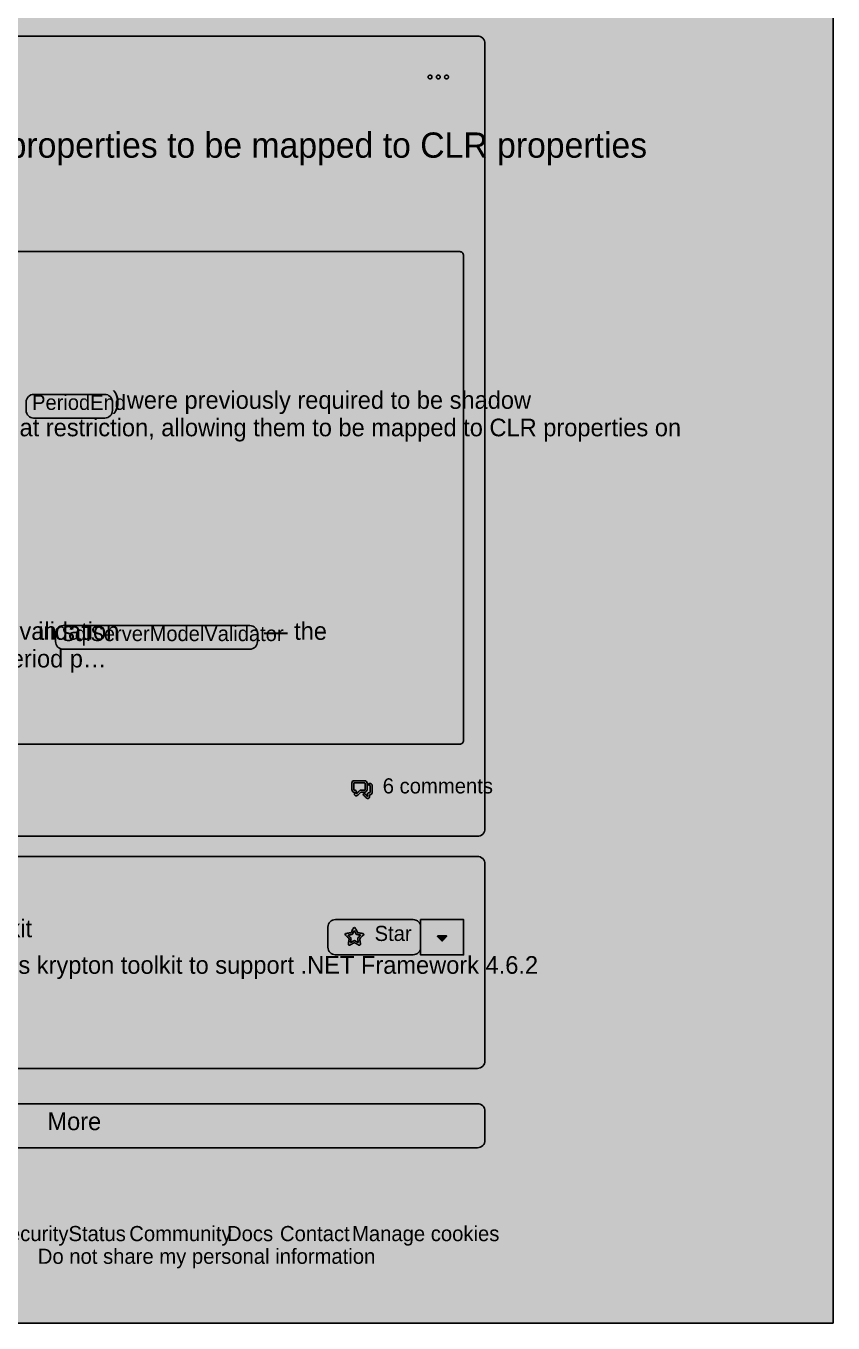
# Model space of a CAD drawing. Extents: x 0 to 2255, y 0 to 8703.
# Drawn here: x 640 to 1280, y 0 to 1029 of the extents above; entities that cross this region are included whole.
import ezdxf

# ---------------------------------------------------------------- set-up
doc = ezdxf.new("R2010")
doc.units = 0

msp = doc.modelspace()

# ---------------------------------------------------------------- hatches: boundary and pattern name
at = {"true_color": 0x0d1117}
for points in [[(0, 8703), (1280, 8703), (1280, 0.4), (0, 0.4)], [(0, 8639), (1280, 8639), (1280, 0.4), (0, 0.4)], [(350, 1021), (998, 1021), (998, 1021), (999.2, 1020.9), (1000.3, 1020.5), (1001.4, 1020), (1002.3, 1019.2), (1003, 1018.3), (1003.6, 1017.3), (1003.9, 1016.2), (1004, 1015), (1004, 392.4), (1004, 392.4), (1003.9, 391.3), (1003.6, 390.1), (1003, 389.1), (1002.3, 388.2), (1001.4, 387.4), (1000.3, 386.9), (999.2, 386.6), (998, 386.4), (350, 386.4), (350, 386.4), (348.8, 386.6), (347.7, 386.9), (346.7, 387.4), (345.8, 388.2), (345, 389.1), (344.5, 390.1), (344.1, 391.3), (344, 392.4), (344, 1015), (344, 1015), (344.1, 1016.2), (344.5, 1017.3), (345, 1018.3), (345.8, 1019.2), (346.7, 1020), (347.7, 1020.5), (348.8, 1020.9), (350, 1021)], [(350, 370.4), (998, 370.4), (998, 370.4), (999.2, 370.3), (1000.3, 370), (1001.4, 369.4), (1002.3, 368.7), (1003, 367.8), (1003.6, 366.7), (1003.9, 365.6), (1004, 364.4), (1004, 208.4), (1004, 208.4), (1003.9, 207.3), (1003.6, 206.1), (1003, 205.1), (1002.3, 204.2), (1001.4, 203.4), (1000.3, 202.9), (999.2, 202.6), (998, 202.4), (350, 202.4), (350, 202.4), (348.8, 202.6), (347.7, 202.9), (346.7, 203.4), (345.8, 204.2), (345, 205.1), (344.5, 206.1), (344.1, 207.3), (344, 208.4), (344, 364.4), (344, 364.4), (344.1, 365.6), (344.5, 366.7), (345, 367.8), (345.8, 368.7), (346.7, 369.4), (347.7, 370), (348.8, 370.3), (350, 370.4)]]:
    msp.add_hatch(color=256, dxfattribs=at).paths.add_polyline_path(points, flags=0)
at = {"true_color": 0x010409}
for points in [[(0, 8639), (1280, 8639), (1280, 0.4), (0, 0.4)], [(350, 174.4), (998, 174.4), (998, 174.4), (999.2, 174.3), (1000.3, 174), (1001.4, 173.4), (1002.3, 172.7), (1003, 171.8), (1003.6, 170.7), (1003.9, 169.6), (1004, 168.4), (1004, 145.4), (1004, 145.4), (1003.9, 144.3), (1003.6, 143.1), (1003, 142.1), (1002.3, 141.2), (1001.4, 140.4), (1000.3, 139.9), (999.2, 139.6), (998, 139.4), (350, 139.4), (350, 139.4), (348.8, 139.6), (347.7, 139.9), (346.7, 140.4), (345.8, 141.2), (345, 142.1), (344.5, 143.1), (344.1, 144.3), (344, 145.4), (344, 168.4), (344, 168.4), (344.1, 169.6), (344.5, 170.7), (345, 171.8), (345.8, 172.7), (346.7, 173.4), (347.7, 174), (348.8, 174.3), (350, 174.4)]]:
    msp.add_hatch(color=256, dxfattribs=at).paths.add_polyline_path(points, flags=0)
at = {"true_color": 0x9198a1}
h = msp.add_hatch(color=256, dxfattribs=at)
h.paths.add_polyline_path([(967, 987), (967.2, 987), (967.3, 987), (967.5, 987), (967.6, 987.1), (967.7, 987.2), (967.9, 987.2), (968, 987.3), (968.1, 987.4), (968.2, 987.5), (968.3, 987.7), (968.4, 987.8), (968.4, 987.9), (968.5, 988), (968.5, 988.2), (968.5, 988.3), (968.5, 988.5), (968.5, 988.6), (968.5, 988.8), (968.5, 988.9), (968.4, 989.1), (968.4, 989.2), (968.3, 989.3), (968.2, 989.4), (968.1, 989.5), (968, 989.6), (967.9, 989.7), (967.7, 989.8), (967.6, 989.9), (967.5, 989.9), (967.3, 990), (967.2, 990), (967, 990), (966.9, 990), (966.7, 990), (966.6, 989.9), (966.5, 989.9), (966.3, 989.8), (966.2, 989.7), (966.1, 989.6), (966, 989.5), (965.9, 989.4), (965.8, 989.3), (965.7, 989.2), (965.6, 989.1), (965.6, 988.9), (965.6, 988.8), (965.5, 988.6), (965.5, 988.5), (965.5, 988.3), (965.6, 988.2), (965.6, 988), (965.6, 987.9), (965.7, 987.8), (965.8, 987.7), (965.9, 987.5), (966, 987.4), (966.1, 987.3), (966.2, 987.2), (966.3, 987.2), (966.5, 987.1), (966.6, 987), (966.7, 987), (966.9, 987), (967, 987)], flags=0)
h.paths.add_polyline_path([(960.5, 987), (960.7, 987), (960.8, 987), (961, 987), (961.1, 987.1), (961.2, 987.2), (961.4, 987.2), (961.5, 987.3), (961.6, 987.4), (961.7, 987.5), (961.8, 987.7), (961.9, 987.8), (961.9, 987.9), (962, 988), (962, 988.2), (962, 988.3), (962, 988.5), (962, 988.6), (962, 988.8), (962, 988.9), (961.9, 989.1), (961.9, 989.2), (961.8, 989.3), (961.7, 989.4), (961.6, 989.5), (961.5, 989.6), (961.4, 989.7), (961.2, 989.8), (961.1, 989.9), (961, 989.9), (960.8, 990), (960.7, 990), (960.5, 990), (960.4, 990), (960.2, 990), (960.1, 989.9), (960, 989.9), (959.8, 989.8), (959.7, 989.7), (959.6, 989.6), (959.5, 989.5), (959.4, 989.4), (959.3, 989.3), (959.2, 989.2), (959.1, 989.1), (959.1, 988.9), (959.1, 988.8), (959, 988.6), (959, 988.5), (959, 988.3), (959.1, 988.2), (959.1, 988), (959.1, 987.9), (959.2, 987.8), (959.3, 987.7), (959.4, 987.5), (959.5, 987.4), (959.6, 987.3), (959.7, 987.2), (959.8, 987.2), (960, 987.1), (960.1, 987), (960.2, 987), (960.4, 987), (960.5, 987)], flags=0)
h.paths.add_polyline_path([(973.5, 987), (973.7, 987), (973.8, 987), (974, 987), (974.1, 987.1), (974.2, 987.2), (974.4, 987.2), (974.5, 987.3), (974.6, 987.4), (974.7, 987.5), (974.8, 987.7), (974.9, 987.8), (974.9, 987.9), (975, 988), (975, 988.2), (975, 988.3), (975, 988.5), (975, 988.6), (975, 988.8), (975, 988.9), (974.9, 989.1), (974.9, 989.2), (974.8, 989.3), (974.7, 989.4), (974.6, 989.5), (974.5, 989.6), (974.4, 989.7), (974.2, 989.8), (974.1, 989.9), (974, 989.9), (973.8, 990), (973.7, 990), (973.5, 990), (973.4, 990), (973.2, 990), (973.1, 989.9), (973, 989.9), (972.8, 989.8), (972.7, 989.7), (972.6, 989.6), (972.5, 989.5), (972.4, 989.4), (972.3, 989.3), (972.2, 989.2), (972.1, 989.1), (972.1, 988.9), (972.1, 988.8), (972, 988.6), (972, 988.5), (972, 988.3), (972.1, 988.2), (972.1, 988), (972.1, 987.9), (972.2, 987.8), (972.3, 987.7), (972.4, 987.5), (972.5, 987.4), (972.6, 987.3), (972.7, 987.2), (972.8, 987.2), (973, 987.1), (973.1, 987), (973.2, 987), (973.4, 987), (973.5, 987)], flags=0)
at = {"true_color": 0x151b23}
msp.add_hatch(color=256, dxfattribs=at).paths.add_polyline_path([(364, 850), (984, 850), (984, 850), (984.6, 849.9), (985.2, 849.8), (985.7, 849.5), (986.2, 849.1), (986.5, 848.7), (986.8, 848.1), (987, 847.6), (987, 847), (987, 462.4), (987, 462.4), (987, 461.9), (986.8, 461.3), (986.5, 460.8), (986.2, 460.3), (985.7, 459.9), (985.2, 459.7), (984.6, 459.5), (984, 459.4), (364, 459.4), (364, 459.4), (363.4, 459.5), (362.9, 459.7), (362.3, 459.9), (361.9, 460.3), (361.5, 460.8), (361.2, 461.3), (361.1, 461.9), (361, 462.4), (361, 847), (361, 847), (361.1, 847.6), (361.2, 848.1), (361.5, 848.7), (361.9, 849.1), (362.3, 849.5), (362.9, 849.8), (363.4, 849.9), (364, 850)], flags=0)
at = {"true_color": 0x656c76}
for points in [[(646.2, 736.8), (702.6, 736.8), (702.6, 736.8), (703.8, 736.7), (704.9, 736.4), (705.9, 735.8), (706.9, 735.1), (707.6, 734.1), (708.2, 733.1), (708.5, 732), (708.6, 730.8), (708.6, 724.1), (708.6, 724.1), (708.5, 722.9), (708.2, 721.8), (707.6, 720.7), (706.9, 719.8), (705.9, 719.1), (704.9, 718.5), (703.8, 718.2), (702.6, 718.1), (646.2, 718.1), (646.2, 718.1), (645, 718.2), (643.9, 718.5), (642.9, 719.1), (642, 719.8), (641.2, 720.7), (640.7, 721.8), (640.3, 722.9), (640.2, 724.1), (640.2, 730.8), (640.2, 730.8), (640.3, 732), (640.7, 733.1), (641.2, 734.1), (642, 735.1), (642.9, 735.8), (643.9, 736.4), (645, 736.7), (646.2, 736.8)], [(669.6, 553.5), (817.6, 553.5), (817.6, 553.5), (818.7, 553.4), (819.9, 553.1), (820.9, 552.5), (821.8, 551.8), (822.6, 550.9), (823.1, 549.8), (823.4, 548.7), (823.6, 547.5), (823.6, 540.8), (823.6, 540.8), (823.4, 539.6), (823.1, 538.5), (822.6, 537.4), (821.8, 536.5), (820.9, 535.8), (819.9, 535.2), (818.7, 534.9), (817.6, 534.8), (669.6, 534.8), (669.6, 534.8), (668.4, 534.9), (667.3, 535.2), (666.2, 535.8), (665.3, 536.5), (664.6, 537.4), (664, 538.5), (663.7, 539.6), (663.6, 540.8), (663.6, 547.5), (663.6, 547.5), (663.7, 548.7), (664, 549.8), (664.6, 550.9), (665.3, 551.8), (666.2, 552.5), (667.3, 553.1), (668.4, 553.4), (669.6, 553.5)]]:
    msp.add_hatch(color=256, dxfattribs=at).paths.add_polyline_path(points, flags=0)
at = {"true_color": 0x9198a1}
h = msp.add_hatch(color=256, dxfattribs=at)
h.paths.add_polyline_path([(900.3, 430.4), (900.9, 430.4), (901.6, 430.4), (902.3, 430.4), (902.9, 430.4), (903.6, 430.4), (904.3, 430.4), (904.9, 430.4), (905.6, 430.4), (906.2, 430.4), (906.9, 430.4), (907.6, 430.4), (908.2, 430.4), (908.9, 430.4), (909.5, 430.3), (910.1, 429.9), (910.4, 429.3), (910.5, 428.6), (910.5, 428), (910.5, 427.3), (910.5, 426.6), (910.5, 426), (910.5, 425.3), (910.5, 424.6), (910.5, 424), (910.5, 423.3), (910.4, 422.7), (910.1, 422.1), (909.6, 421.7), (909, 421.5), (908.3, 421.4), (907.7, 421.4), (907, 421.4), (906.3, 421.4), (905.7, 421.4), (905.2, 421), (904.7, 420.6), (904.2, 420.1), (903.8, 419.6), (903.3, 419.1), (902.8, 418.7), (902.2, 418.5), (901.5, 418.5), (901, 418.8), (900.6, 419.4), (900.5, 420.1), (900.5, 420.7), (900.5, 421.4), (899.9, 421.5), (899.3, 421.7), (898.8, 422.2), (898.6, 422.8), (898.5, 423.5), (898.5, 424.1), (898.5, 424.8), (898.5, 425.5), (898.5, 426.1), (898.5, 426.8), (898.5, 427.4), (898.5, 428.1), (898.5, 428.8), (898.7, 429.4), (899.1, 430), (899.6, 430.3), (900.3, 430.4)], flags=0)
h.paths.add_polyline_path([(900, 428.7), (900, 428.2), (900, 427.6), (900, 427.1), (900, 426.6), (900, 426.1), (900, 425.6), (900, 425), (900, 424.5), (900, 424), (900, 423.5), (900.1, 423), (900.6, 422.9), (901.2, 422.9), (901.7, 422.8), (902, 422.4), (902, 421.9), (902, 421.4), (902, 420.9), (902, 420.4), (902.1, 420.1), (902.5, 420.5), (902.9, 420.9), (903.2, 421.2), (903.6, 421.6), (904, 422), (904.3, 422.3), (904.7, 422.7), (905.2, 422.9), (905.7, 422.9), (906.2, 422.9), (906.7, 422.9), (907.3, 422.9), (907.8, 422.9), (908.3, 422.9), (908.8, 422.9), (909, 423.4), (909, 423.9), (909, 424.4), (909, 424.9), (909, 425.5), (909, 426), (909, 426.5), (909, 427), (909, 427.5), (909, 428.1), (909, 428.6), (908.7, 428.9), (908.2, 428.9), (907.7, 428.9), (907.2, 428.9), (906.7, 428.9), (906.1, 428.9), (905.6, 428.9), (905.1, 428.9), (904.6, 428.9), (904, 428.9), (903.5, 428.9), (903, 428.9), (902.5, 428.9), (902, 428.9), (901.4, 428.9), (900.9, 428.9), (900.4, 428.9), (900, 428.7)], flags=0)
h.paths.add_polyline_path([(913, 426.7), (912.5, 426.9), (911.9, 427), (911.6, 427.4), (911.6, 428), (912.1, 428.4), (912.7, 428.4), (913.3, 428.4), (913.8, 428.1), (914.2, 427.6), (914.5, 427.1), (914.5, 426.5), (914.5, 425.9), (914.5, 425.3), (914.5, 424.6), (914.5, 424), (914.5, 423.4), (914.5, 422.8), (914.5, 422.2), (914.5, 421.6), (914.5, 421), (914.3, 420.4), (914, 419.9), (913.5, 419.6), (912.9, 419.4), (912.5, 419.2), (912.5, 418.6), (912.5, 418), (912.4, 417.4), (912.1, 416.9), (911.6, 416.5), (911, 416.4), (910.4, 416.6), (909.9, 417), (909.5, 417.4), (909.1, 417.8), (908.6, 418.3), (908.2, 418.7), (907.8, 419.1), (907.5, 419.7), (907.7, 420.2), (908.2, 420.5), (908.8, 420.2), (909.2, 419.8), (909.6, 419.4), (910.1, 418.9), (910.5, 418.5), (910.9, 418.1), (911, 418.5), (911, 419.1), (911, 419.7), (911, 420.3), (911.4, 420.8), (912, 420.9), (912.6, 420.9), (913, 421.2), (913, 421.8), (913, 422.4), (913, 423), (913, 423.6), (913, 424.2), (913, 424.9), (913, 425.5), (913, 426.1), (913, 426.7)], flags=0)
at = {"true_color": 0x212830}
for points in [[(885.5, 320.4), (947, 320.4), (947, 320.4), (948.2, 320.3), (949.3, 320), (950.4, 319.4), (951.3, 318.7), (952, 317.8), (952.6, 316.7), (952.9, 315.6), (953, 314.4), (953, 298.4), (953, 298.4), (952.9, 297.3), (952.6, 296.1), (952, 295.1), (951.3, 294.2), (950.4, 293.4), (949.3, 292.9), (948.2, 292.6), (947, 292.4), (885.5, 292.4), (885.5, 292.4), (884.3, 292.6), (883.2, 292.9), (882.2, 293.4), (881.3, 294.2), (880.5, 295.1), (880, 296.1), (879.6, 297.3), (879.5, 298.4), (879.5, 314.4), (879.5, 314.4), (879.6, 315.6), (880, 316.7), (880.5, 317.8), (881.3, 318.7), (882.2, 319.4), (883.2, 320), (884.3, 320.3), (885.5, 320.4)], [(953, 320.4), (987, 320.4), (987, 292.4), (953, 292.4)]]:
    msp.add_hatch(color=256, dxfattribs=at).paths.add_polyline_path(points, flags=0)
at = {"true_color": 0x9198a1}
h = msp.add_hatch(color=256, dxfattribs=at)
h.paths.add_polyline_path([(900.5, 314.2), (901.2, 313.8), (901.5, 313.1), (901.9, 312.4), (902.2, 311.7), (902.6, 311), (902.9, 310.2), (903.5, 309.9), (904.3, 309.8), (905.1, 309.7), (905.9, 309.5), (906.7, 309.4), (907.5, 309.3), (907.9, 308.7), (907.6, 308), (907, 307.4), (906.5, 306.9), (905.9, 306.3), (905.3, 305.8), (904.7, 305.2), (904.7, 304.5), (904.9, 303.7), (905, 302.9), (905.1, 302.1), (905.3, 301.3), (905.3, 300.5), (904.8, 300), (904, 300.2), (903.3, 300.6), (902.6, 301), (901.9, 301.4), (901.2, 301.7), (900.5, 302.1), (899.8, 301.7), (899.1, 301.3), (898.4, 301), (897.7, 300.6), (897, 300.2), (896.2, 300), (895.7, 300.6), (895.7, 301.3), (895.9, 302.1), (896, 302.9), (896.1, 303.7), (896.3, 304.5), (896.3, 305.2), (895.7, 305.8), (895.1, 306.3), (894.5, 306.9), (894, 307.4), (893.4, 308), (893.1, 308.7), (893.5, 309.3), (894.3, 309.4), (895.1, 309.5), (895.9, 309.7), (896.7, 309.8), (897.5, 309.9), (898.1, 310.2), (898.4, 311), (898.8, 311.7), (899.1, 312.4), (899.5, 313.1), (899.8, 313.8), (900.5, 314.2)], flags=0)
h.paths.add_polyline_path([(900.5, 311.7), (900.3, 311.3), (900, 310.8), (899.8, 310.3), (899.5, 309.8), (899.3, 309.3), (899, 308.8), (898.6, 308.5), (898, 308.5), (897.5, 308.4), (897, 308.3), (896.4, 308.2), (895.9, 308.1), (895.5, 308), (895.9, 307.6), (896.3, 307.2), (896.7, 306.9), (897.1, 306.5), (897.5, 306.1), (897.8, 305.7), (897.9, 305.2), (897.8, 304.6), (897.7, 304.1), (897.6, 303.5), (897.5, 303), (897.4, 302.5), (897.6, 302.2), (898.1, 302.5), (898.5, 302.8), (899, 303), (899.5, 303.3), (900, 303.5), (900.5, 303.7), (901, 303.5), (901.5, 303.3), (902, 303), (902.5, 302.8), (902.9, 302.5), (903.4, 302.2), (903.6, 302.5), (903.5, 303), (903.4, 303.5), (903.3, 304.1), (903.2, 304.6), (903.1, 305.2), (903.2, 305.7), (903.5, 306.1), (903.9, 306.5), (904.3, 306.9), (904.7, 307.2), (905.1, 307.6), (905.5, 308), (905.1, 308.1), (904.6, 308.2), (904, 308.3), (903.5, 308.4), (903, 308.5), (902.4, 308.5), (902, 308.8), (901.7, 309.3), (901.5, 309.8), (901.2, 310.3), (901, 310.8), (900.7, 311.3), (900.5, 311.7)], flags=0)
msp.add_hatch(color=256, dxfattribs=at).paths.add_polyline_path([(966.5, 307), (966.7, 306.8), (966.9, 306.6), (967.1, 306.4), (967.3, 306.2), (967.5, 306), (967.6, 305.8), (967.8, 305.6), (968, 305.4), (968.2, 305.2), (968.4, 305), (968.6, 304.8), (968.8, 304.6), (969, 304.4), (969.2, 304.2), (969.4, 304), (969.6, 303.8), (969.8, 303.6), (970.1, 303.5), (970.3, 303.7), (970.5, 303.9), (970.7, 304.1), (970.9, 304.3), (971.1, 304.5), (971.3, 304.7), (971.5, 304.9), (971.7, 305.1), (971.9, 305.3), (972.1, 305.5), (972.3, 305.7), (972.5, 305.9), (972.7, 306.1), (972.9, 306.3), (973.1, 306.5), (973.3, 306.7), (973.5, 306.9), (973.7, 307.1), (973.6, 307.4), (973.3, 307.4), (973.1, 307.4), (972.8, 307.4), (972.5, 307.4), (972.2, 307.4), (971.9, 307.4), (971.7, 307.4), (971.4, 307.4), (971.1, 307.4), (970.8, 307.4), (970.5, 307.4), (970.3, 307.4), (970, 307.4), (969.7, 307.4), (969.4, 307.4), (969.1, 307.4), (968.9, 307.4), (968.6, 307.4), (968.3, 307.4), (968, 307.4), (967.7, 307.4), (967.4, 307.4), (967.2, 307.4), (966.9, 307.4), (966.6, 307.4), (966.4, 307.3), (966.5, 307)], flags=0)

# ---------------------------------------------------------------- linework, layer by layer
at = {"true_color": 0x0d1117}
for points in [[(0, 8703), (1280, 8703), (1280, 0.4), (0, 0.4)], [(0, 8639), (1280, 8639), (1280, 0.4), (0, 0.4)]]:
    msp.add_lwpolyline(points, close=True, dxfattribs=at)
at = {"true_color": 0x010409}
msp.add_lwpolyline([(0, 8639), (1280, 8639), (1280, 0.4), (0, 0.4)], close=True, dxfattribs=at)
at = {"true_color": 0x3d444d}
for points in [[(350, 1021), (998, 1021), (998, 1021), (999.2, 1020.9), (1000.3, 1020.5), (1001.4, 1020), (1002.3, 1019.2), (1003, 1018.3), (1003.6, 1017.3), (1003.9, 1016.2), (1004, 1015), (1004, 392.4), (1004, 392.4), (1003.9, 391.3), (1003.6, 390.1), (1003, 389.1), (1002.3, 388.2), (1001.4, 387.4), (1000.3, 386.9), (999.2, 386.6), (998, 386.4), (350, 386.4)], [(350, 370.4), (998, 370.4), (998, 370.4), (999.2, 370.3), (1000.3, 370), (1001.4, 369.4), (1002.3, 368.7), (1003, 367.8), (1003.6, 366.7), (1003.9, 365.6), (1004, 364.4), (1004, 208.4), (1004, 208.4), (1003.9, 207.3), (1003.6, 206.1), (1003, 205.1), (1002.3, 204.2), (1001.4, 203.4), (1000.3, 202.9), (999.2, 202.6), (998, 202.4), (350, 202.4)], [(350, 174.4), (998, 174.4), (998, 174.4), (999.2, 174.3), (1000.3, 174), (1001.4, 173.4), (1002.3, 172.7), (1003, 171.8), (1003.6, 170.7), (1003.9, 169.6), (1004, 168.4), (1004, 145.4), (1004, 145.4), (1003.9, 144.3), (1003.6, 143.1), (1003, 142.1), (1002.3, 141.2), (1001.4, 140.4), (1000.3, 139.9), (999.2, 139.6), (998, 139.4), (350, 139.4)]]:
    msp.add_lwpolyline(points, dxfattribs=at)
at = {"true_color": 0x9198a1}
for points in [[(960.5, 987), (960.7, 987), (960.8, 987), (961, 987), (961.1, 987.1), (961.2, 987.2), (961.4, 987.2), (961.5, 987.3), (961.6, 987.4), (961.7, 987.5), (961.8, 987.7), (961.9, 987.8), (961.9, 987.9), (962, 988), (962, 988.2), (962, 988.3), (962, 988.5), (962, 988.6), (962, 988.8), (962, 988.9), (961.9, 989.1), (961.9, 989.2), (961.8, 989.3), (961.7, 989.4), (961.6, 989.5), (961.5, 989.6), (961.4, 989.7), (961.2, 989.8), (961.1, 989.9), (961, 989.9), (960.8, 990), (960.7, 990), (960.5, 990), (960.4, 990), (960.2, 990), (960.1, 989.9), (960, 989.9), (959.8, 989.8), (959.7, 989.7), (959.6, 989.6), (959.5, 989.5), (959.4, 989.4), (959.3, 989.3), (959.2, 989.2), (959.1, 989.1), (959.1, 988.9), (959.1, 988.8), (959, 988.6), (959, 988.5), (959, 988.3), (959.1, 988.2), (959.1, 988), (959.1, 987.9), (959.2, 987.8), (959.3, 987.7), (959.4, 987.5), (959.5, 987.4), (959.6, 987.3), (959.7, 987.2), (959.8, 987.2), (960, 987.1), (960.1, 987), (960.2, 987), (960.4, 987), (960.5, 987)], [(967, 987), (967.2, 987), (967.3, 987), (967.5, 987), (967.6, 987.1), (967.7, 987.2), (967.9, 987.2), (968, 987.3), (968.1, 987.4), (968.2, 987.5), (968.3, 987.7), (968.4, 987.8), (968.4, 987.9), (968.5, 988), (968.5, 988.2), (968.5, 988.3), (968.5, 988.5), (968.5, 988.6), (968.5, 988.8), (968.5, 988.9), (968.4, 989.1), (968.4, 989.2), (968.3, 989.3), (968.2, 989.4), (968.1, 989.5), (968, 989.6), (967.9, 989.7), (967.7, 989.8), (967.6, 989.9), (967.5, 989.9), (967.3, 990), (967.2, 990), (967, 990), (966.9, 990), (966.7, 990), (966.6, 989.9), (966.5, 989.9), (966.3, 989.8), (966.2, 989.7), (966.1, 989.6), (966, 989.5), (965.9, 989.4), (965.8, 989.3), (965.7, 989.2), (965.6, 989.1), (965.6, 988.9), (965.6, 988.8), (965.5, 988.6), (965.5, 988.5), (965.5, 988.3), (965.6, 988.2), (965.6, 988), (965.6, 987.9), (965.7, 987.8), (965.8, 987.7), (965.9, 987.5), (966, 987.4), (966.1, 987.3), (966.2, 987.2), (966.3, 987.2), (966.5, 987.1), (966.6, 987), (966.7, 987), (966.9, 987), (967, 987)], [(973.5, 987), (973.7, 987), (973.8, 987), (974, 987), (974.1, 987.1), (974.2, 987.2), (974.4, 987.2), (974.5, 987.3), (974.6, 987.4), (974.7, 987.5), (974.8, 987.7), (974.9, 987.8), (974.9, 987.9), (975, 988), (975, 988.2), (975, 988.3), (975, 988.5), (975, 988.6), (975, 988.8), (975, 988.9), (974.9, 989.1), (974.9, 989.2), (974.8, 989.3), (974.7, 989.4), (974.6, 989.5), (974.5, 989.6), (974.4, 989.7), (974.2, 989.8), (974.1, 989.9), (974, 989.9), (973.8, 990), (973.7, 990), (973.5, 990), (973.4, 990), (973.2, 990), (973.1, 989.9), (973, 989.9), (972.8, 989.8), (972.7, 989.7), (972.6, 989.6), (972.5, 989.5), (972.4, 989.4), (972.3, 989.3), (972.2, 989.2), (972.1, 989.1), (972.1, 988.9), (972.1, 988.8), (972, 988.6), (972, 988.5), (972, 988.3), (972.1, 988.2), (972.1, 988), (972.1, 987.9), (972.2, 987.8), (972.3, 987.7), (972.4, 987.5), (972.5, 987.4), (972.6, 987.3), (972.7, 987.2), (972.8, 987.2), (973, 987.1), (973.1, 987), (973.2, 987), (973.4, 987), (973.5, 987)], [(900.3, 430.4), (900.9, 430.4), (901.6, 430.4), (902.3, 430.4), (902.9, 430.4), (903.6, 430.4), (904.3, 430.4), (904.9, 430.4), (905.6, 430.4), (906.2, 430.4), (906.9, 430.4), (907.6, 430.4), (908.2, 430.4), (908.9, 430.4), (909.5, 430.3), (910.1, 429.9), (910.4, 429.3), (910.5, 428.6), (910.5, 428), (910.5, 427.3), (910.5, 426.6), (910.5, 426), (910.5, 425.3), (910.5, 424.6), (910.5, 424), (910.5, 423.3), (910.4, 422.7), (910.1, 422.1), (909.6, 421.7), (909, 421.5), (908.3, 421.4), (907.7, 421.4), (907, 421.4), (906.3, 421.4), (905.7, 421.4), (905.2, 421), (904.7, 420.6), (904.2, 420.1), (903.8, 419.6), (903.3, 419.1), (902.8, 418.7), (902.2, 418.5), (901.5, 418.5), (901, 418.8), (900.6, 419.4), (900.5, 420.1), (900.5, 420.7), (900.5, 421.4), (899.9, 421.5), (899.3, 421.7), (898.8, 422.2), (898.6, 422.8), (898.5, 423.5), (898.5, 424.1), (898.5, 424.8), (898.5, 425.5), (898.5, 426.1), (898.5, 426.8), (898.5, 427.4), (898.5, 428.1), (898.5, 428.8), (898.7, 429.4), (899.1, 430), (899.6, 430.3), (900.3, 430.4)], [(900, 428.7), (900, 428.2), (900, 427.6), (900, 427.1), (900, 426.6), (900, 426.1), (900, 425.6), (900, 425), (900, 424.5), (900, 424), (900, 423.5), (900.1, 423), (900.6, 422.9), (901.2, 422.9), (901.7, 422.8), (902, 422.4), (902, 421.9), (902, 421.4), (902, 420.9), (902, 420.4), (902.1, 420.1), (902.5, 420.5), (902.9, 420.9), (903.2, 421.2), (903.6, 421.6), (904, 422), (904.3, 422.3), (904.7, 422.7), (905.2, 422.9), (905.7, 422.9), (906.2, 422.9), (906.7, 422.9), (907.3, 422.9), (907.8, 422.9), (908.3, 422.9), (908.8, 422.9), (909, 423.4), (909, 423.9), (909, 424.4), (909, 424.9), (909, 425.5), (909, 426), (909, 426.5), (909, 427), (909, 427.5), (909, 428.1), (909, 428.6), (908.7, 428.9), (908.2, 428.9), (907.7, 428.9), (907.2, 428.9), (906.7, 428.9), (906.1, 428.9), (905.6, 428.9), (905.1, 428.9), (904.6, 428.9), (904, 428.9), (903.5, 428.9), (903, 428.9), (902.5, 428.9), (902, 428.9), (901.4, 428.9), (900.9, 428.9), (900.4, 428.9), (900, 428.7)], [(913, 426.7), (912.5, 426.9), (911.9, 427), (911.6, 427.4), (911.6, 428), (912.1, 428.4), (912.7, 428.4), (913.3, 428.4), (913.8, 428.1), (914.2, 427.6), (914.5, 427.1), (914.5, 426.5), (914.5, 425.9), (914.5, 425.3), (914.5, 424.6), (914.5, 424), (914.5, 423.4), (914.5, 422.8), (914.5, 422.2), (914.5, 421.6), (914.5, 421), (914.3, 420.4), (914, 419.9), (913.5, 419.6), (912.9, 419.4), (912.5, 419.2), (912.5, 418.6), (912.5, 418), (912.4, 417.4), (912.1, 416.9), (911.6, 416.5), (911, 416.4), (910.4, 416.6), (909.9, 417), (909.5, 417.4), (909.1, 417.8), (908.6, 418.3), (908.2, 418.7), (907.8, 419.1), (907.5, 419.7), (907.7, 420.2), (908.2, 420.5), (908.8, 420.2), (909.2, 419.8), (909.6, 419.4), (910.1, 418.9), (910.5, 418.5), (910.9, 418.1), (911, 418.5), (911, 419.1), (911, 419.7), (911, 420.3), (911.4, 420.8), (912, 420.9), (912.6, 420.9), (913, 421.2), (913, 421.8), (913, 422.4), (913, 423), (913, 423.6), (913, 424.2), (913, 424.9), (913, 425.5), (913, 426.1), (913, 426.7)], [(900.5, 314.2), (901.2, 313.8), (901.5, 313.1), (901.9, 312.4), (902.2, 311.7), (902.6, 311), (902.9, 310.2), (903.5, 309.9), (904.3, 309.8), (905.1, 309.7), (905.9, 309.5), (906.7, 309.4), (907.5, 309.3), (907.9, 308.7), (907.6, 308), (907, 307.4), (906.5, 306.9), (905.9, 306.3), (905.3, 305.8), (904.7, 305.2), (904.7, 304.5), (904.9, 303.7), (905, 302.9), (905.1, 302.1), (905.3, 301.3), (905.3, 300.5), (904.8, 300), (904, 300.2), (903.3, 300.6), (902.6, 301), (901.9, 301.4), (901.2, 301.7), (900.5, 302.1), (899.8, 301.7), (899.1, 301.3), (898.4, 301), (897.7, 300.6), (897, 300.2), (896.2, 300), (895.7, 300.6), (895.7, 301.3), (895.9, 302.1), (896, 302.9), (896.1, 303.7), (896.3, 304.5), (896.3, 305.2), (895.7, 305.8), (895.1, 306.3), (894.5, 306.9), (894, 307.4), (893.4, 308), (893.1, 308.7), (893.5, 309.3), (894.3, 309.4), (895.1, 309.5), (895.9, 309.7), (896.7, 309.8), (897.5, 309.9), (898.1, 310.2), (898.4, 311), (898.8, 311.7), (899.1, 312.4), (899.5, 313.1), (899.8, 313.8), (900.5, 314.2)], [(900.5, 311.7), (900.3, 311.3), (900, 310.8), (899.8, 310.3), (899.5, 309.8), (899.3, 309.3), (899, 308.8), (898.6, 308.5), (898, 308.5), (897.5, 308.4), (897, 308.3), (896.4, 308.2), (895.9, 308.1), (895.5, 308), (895.9, 307.6), (896.3, 307.2), (896.7, 306.9), (897.1, 306.5), (897.5, 306.1), (897.8, 305.7), (897.9, 305.2), (897.8, 304.6), (897.7, 304.1), (897.6, 303.5), (897.5, 303), (897.4, 302.5), (897.6, 302.2), (898.1, 302.5), (898.5, 302.8), (899, 303), (899.5, 303.3), (900, 303.5), (900.5, 303.7), (901, 303.5), (901.5, 303.3), (902, 303), (902.5, 302.8), (902.9, 302.5), (903.4, 302.2), (903.6, 302.5), (903.5, 303), (903.4, 303.5), (903.3, 304.1), (903.2, 304.6), (903.1, 305.2), (903.2, 305.7), (903.5, 306.1), (903.9, 306.5), (904.3, 306.9), (904.7, 307.2), (905.1, 307.6), (905.5, 308), (905.1, 308.1), (904.6, 308.2), (904, 308.3), (903.5, 308.4), (903, 308.5), (902.4, 308.5), (902, 308.8), (901.7, 309.3), (901.5, 309.8), (901.2, 310.3), (901, 310.8), (900.7, 311.3), (900.5, 311.7)], [(966.5, 307), (966.7, 306.8), (966.9, 306.6), (967.1, 306.4), (967.3, 306.2), (967.5, 306), (967.6, 305.8), (967.8, 305.6), (968, 305.4), (968.2, 305.2), (968.4, 305), (968.6, 304.8), (968.8, 304.6), (969, 304.4), (969.2, 304.2), (969.4, 304), (969.6, 303.8), (969.8, 303.6), (970.1, 303.5), (970.3, 303.7), (970.5, 303.9), (970.7, 304.1), (970.9, 304.3), (971.1, 304.5), (971.3, 304.7), (971.5, 304.9), (971.7, 305.1), (971.9, 305.3), (972.1, 305.5), (972.3, 305.7), (972.5, 305.9), (972.7, 306.1), (972.9, 306.3), (973.1, 306.5), (973.3, 306.7), (973.5, 306.9), (973.7, 307.1), (973.6, 307.4), (973.3, 307.4), (973.1, 307.4), (972.8, 307.4), (972.5, 307.4), (972.2, 307.4), (971.9, 307.4), (971.7, 307.4), (971.4, 307.4), (971.1, 307.4), (970.8, 307.4), (970.5, 307.4), (970.3, 307.4), (970, 307.4), (969.7, 307.4), (969.4, 307.4), (969.1, 307.4), (968.9, 307.4), (968.6, 307.4), (968.3, 307.4), (968, 307.4), (967.7, 307.4), (967.4, 307.4), (967.2, 307.4), (966.9, 307.4), (966.6, 307.4), (966.4, 307.3), (966.5, 307)]]:
    msp.add_lwpolyline(points, close=True, dxfattribs=at)
at = {"true_color": 0x151b23}
msp.add_lwpolyline([(364, 850), (984, 850), (984, 850), (984.6, 849.9), (985.2, 849.8), (985.7, 849.5), (986.2, 849.1), (986.5, 848.7), (986.8, 848.1), (987, 847.6), (987, 847), (987, 462.4), (987, 462.4), (987, 461.9), (986.8, 461.3), (986.5, 460.8), (986.2, 460.3), (985.7, 459.9), (985.2, 459.7), (984.6, 459.5), (984, 459.4), (364, 459.4)], dxfattribs=at)
at = {"true_color": 0x656c76}
for points in [[(646.2, 736.8), (702.6, 736.8), (702.6, 736.8), (703.8, 736.7), (704.9, 736.4), (705.9, 735.8), (706.9, 735.1), (707.6, 734.1), (708.2, 733.1), (708.5, 732), (708.6, 730.8), (708.6, 724.1), (708.6, 724.1), (708.5, 722.9), (708.2, 721.8), (707.6, 720.7), (706.9, 719.8), (705.9, 719.1), (704.9, 718.5), (703.8, 718.2), (702.6, 718.1), (646.2, 718.1), (646.2, 718.1), (645, 718.2), (643.9, 718.5), (642.9, 719.1), (642, 719.8), (641.2, 720.7), (640.7, 721.8), (640.3, 722.9), (640.2, 724.1), (640.2, 730.8), (640.2, 730.8), (640.3, 732), (640.7, 733.1), (641.2, 734.1), (642, 735.1), (642.9, 735.8), (643.9, 736.4), (645, 736.7), (646.2, 736.8)], [(669.6, 553.5), (817.6, 553.5), (817.6, 553.5), (818.7, 553.4), (819.9, 553.1), (820.9, 552.5), (821.8, 551.8), (822.6, 550.9), (823.1, 549.8), (823.4, 548.7), (823.6, 547.5), (823.6, 540.8), (823.6, 540.8), (823.4, 539.6), (823.1, 538.5), (822.6, 537.4), (821.8, 536.5), (820.9, 535.8), (819.9, 535.2), (818.7, 534.9), (817.6, 534.8), (669.6, 534.8), (669.6, 534.8), (668.4, 534.9), (667.3, 535.2), (666.2, 535.8), (665.3, 536.5), (664.6, 537.4), (664, 538.5), (663.7, 539.6), (663.6, 540.8), (663.6, 547.5), (663.6, 547.5), (663.7, 548.7), (664, 549.8), (664.6, 550.9), (665.3, 551.8), (666.2, 552.5), (667.3, 553.1), (668.4, 553.4), (669.6, 553.5)]]:
    msp.add_lwpolyline(points, close=True, dxfattribs=at)
at = {"true_color": 0x3d444d}
for points in [[(885.5, 320.4), (947, 320.4), (947, 320.4), (948.2, 320.3), (949.3, 320), (950.4, 319.4), (951.3, 318.7), (952, 317.8), (952.6, 316.7), (952.9, 315.6), (953, 314.4), (953, 298.4), (953, 298.4), (952.9, 297.3), (952.6, 296.1), (952, 295.1), (951.3, 294.2), (950.4, 293.4), (949.3, 292.9), (948.2, 292.6), (947, 292.4), (885.5, 292.4), (885.5, 292.4), (884.3, 292.6), (883.2, 292.9), (882.2, 293.4), (881.3, 294.2), (880.5, 295.1), (880, 296.1), (879.6, 297.3), (879.5, 298.4), (879.5, 314.4), (879.5, 314.4), (879.6, 315.6), (880, 316.7), (880.5, 317.8), (881.3, 318.7), (882.2, 319.4), (883.2, 320), (884.3, 320.3), (885.5, 320.4)], [(953, 320.4), (987, 320.4), (987, 292.4), (953, 292.4)]]:
    msp.add_lwpolyline(points, close=True, dxfattribs=at)

# ---------------------------------------------------------------- texts
at = {"true_color": 0xf0f6fc}
for s, height, p in [('Allow temporal period properties to be mapped to CLR properties', 20, (361, 924.5)), ('PeriodEnd', 11.9, (645, 724.5)), (') were previously required to be shadow', 14, (708.6, 725.4)), ('properties. This PR removes that restriction, allowing them to be mapped to CLR properties on', 14, (377, 703.6)), ('Removed shadow-property validation', 14, (405, 542.2)), (' in ', 14, (644.6, 542.2)), (' — the', 14, (823.6, 542.2)), ('SqlServerModelValidator', 11.9, (668.3, 541.2)), (' check on period p…', 14, (532.3, 520.3)), ('Krypton-Suite/Standard-Toolkit', 14, (389, 306.4)), ('Star', 12, (916.5, 303.4)), ("An update to Component factory's krypton toolkit to support .NET Framework 4.6.2", 14, (361, 277.4))]:
    msp.add_text(s, height=height, dxfattribs=at).set_placement(p)
at = {"true_color": 0x9198a1}
for s, p in [(' 6 comments', (918.5, 420.4)), ('Security', (615.9, 65.4)), ('Status', (673.8, 65.4)), ('Community', (722, 65.4)), ('Docs', (799.5, 65.4)), ('Contact', (841.5, 65.4)), ('Manage cookies', (898.6, 65.4)), ('Do not share my personal information', (649.5, 47.4))]:
    msp.add_text(s, height=12, dxfattribs=at).set_placement(p)
at = {"true_color": 0x4493f8}
msp.add_text('More', height=14, dxfattribs=at).set_placement((657.1, 153.4))

doc.saveas('drawing.dxf')
